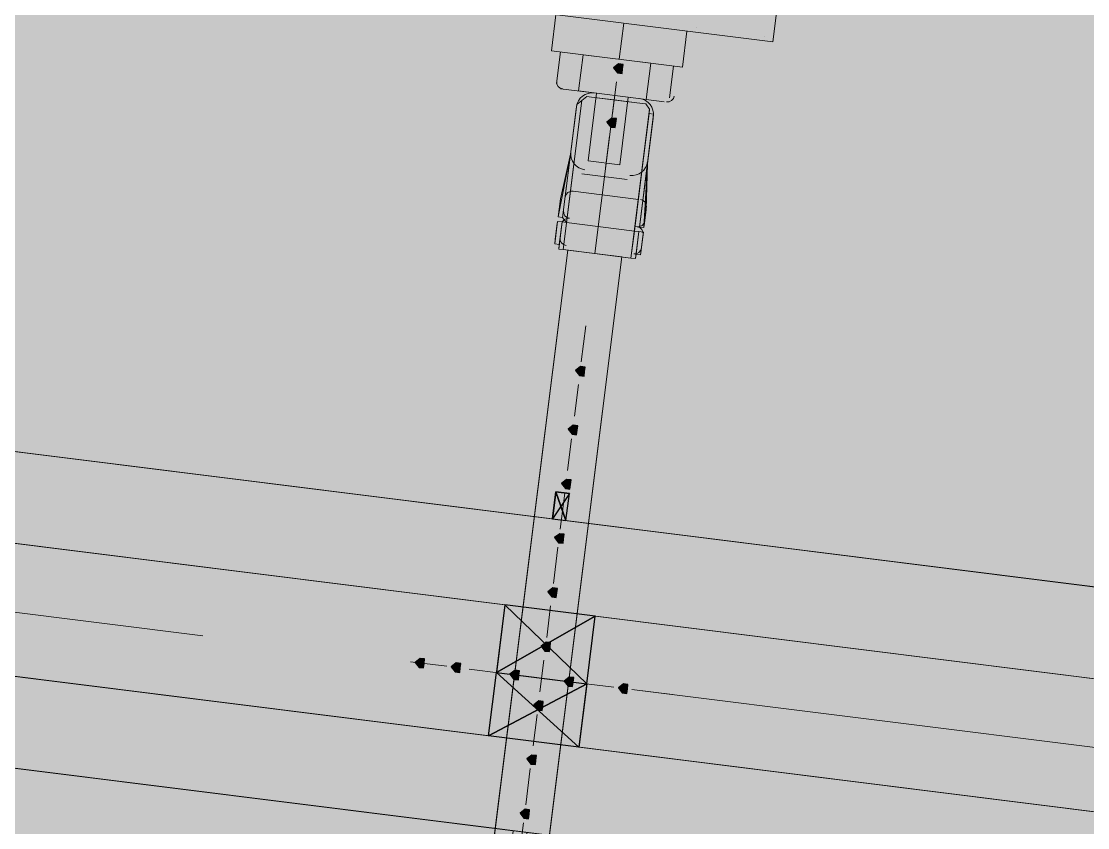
# Model space of a CAD drawing. Header units: metres. Extents: x -4 to 509425, y 7549 to 4732445.
# Drawn here: x 476046.973 to 476048.956, y 4719728.585 to 4719730.084 of the extents above; entities that cross this region are included whole.
import ezdxf

# ---------------------------------------------------------------- set-up
doc = ezdxf.new("R2010")
doc.units = ezdxf.units.M
doc.header["$LTSCALE"] = 0.01
doc.header["$MEASUREMENT"] = 0
doc.layers.get('0').update_dxf_attribs({"lineweight": 0})
doc.layers.add('_SUBESTACIÓN', color=1, linetype='Continuous')
doc.layers.add('SUBESTACION LA VID', color=253, linetype='Continuous')

# ---------------------------------------------------------------- blocks, each defined once
blk = doc.blocks.new('A$Cfff6051d')
at = {"layer": 'SUBESTACION LA VID', "transparency": 33554687}
h = blk.add_hatch(color=256, dxfattribs=at)
h.dxf.hatch_style = 2
h.paths.add_polyline_path([(476048.0911, 4719729.9957), (476048.0921, 4719730.0041), (476048.0837, 4719730.0052), (476048.0743, 4719729.9978), (476048.0816, 4719729.9884), (476048.09, 4719729.9873)])
h = blk.add_hatch(color=256, dxfattribs=at)
h.dxf.hatch_style = 2
h.paths.add_polyline_path([(476048.0784, 4719729.8949), (476048.0795, 4719729.9033), (476048.0711, 4719729.9044), (476048.0616, 4719729.897), (476048.069, 4719729.8876), (476048.0774, 4719729.8865)])
h = blk.add_hatch(color=256, dxfattribs=at)
h.dxf.hatch_style = 2
h.paths.add_polyline_path([(476048.0205, 4719729.4329), (476048.0215, 4719729.4413), (476048.0131, 4719729.4424), (476048.0037, 4719729.435), (476048.011, 4719729.4256), (476048.0194, 4719729.4245)])
h = blk.add_hatch(color=256, dxfattribs=at)
h.dxf.hatch_style = 2
h.paths.add_polyline_path([(476048.0068, 4719729.3237), (476048.0079, 4719729.3321), (476047.9995, 4719729.3331), (476047.99, 4719729.3258), (476047.9973, 4719729.3163), (476048.0057, 4719729.3153)])
h = blk.add_hatch(color=256, dxfattribs=at)
h.dxf.hatch_style = 2
h.paths.add_polyline_path([(476047.9942, 4719729.2229), (476047.9952, 4719729.2313), (476047.9868, 4719729.2323), (476047.9774, 4719729.225), (476047.9847, 4719729.2155), (476047.9931, 4719729.2145)])
h = blk.add_hatch(color=256, dxfattribs=at)
h.dxf.hatch_style = 2
h.paths.add_polyline_path([(476047.9815, 4719729.1221), (476047.9826, 4719729.1305), (476047.9742, 4719729.1315), (476047.9647, 4719729.1242), (476047.9721, 4719729.1147), (476047.9805, 4719729.1137)])
h = blk.add_hatch(color=256, dxfattribs=at)
h.dxf.hatch_style = 2
h.paths.add_polyline_path([(476047.9689, 4719729.0213), (476047.9699, 4719729.0297), (476047.9615, 4719729.0307), (476047.9521, 4719729.0234), (476047.9594, 4719729.0139), (476047.9678, 4719729.0129)])
h = blk.add_hatch(color=256, dxfattribs=at)
h.dxf.hatch_style = 2
h.paths.add_polyline_path([(476047.9563, 4719728.9205), (476047.9573, 4719728.9289), (476047.9489, 4719728.9299), (476047.9395, 4719728.9226), (476047.9468, 4719728.9131), (476047.9552, 4719728.9121)])
h = blk.add_hatch(color=256, dxfattribs=at)
h.dxf.hatch_style = 2
h.paths.add_polyline_path([(476047.7221, 4719728.8901), (476047.7231, 4719728.8985), (476047.7147, 4719728.8996), (476047.7053, 4719728.8922), (476047.7126, 4719728.8828), (476047.721, 4719728.8817)])
h = blk.add_hatch(color=256, dxfattribs=at)
h.dxf.hatch_style = 2
h.paths.add_polyline_path([(476047.7893, 4719728.8817), (476047.7903, 4719728.8901), (476047.7819, 4719728.8911), (476047.7725, 4719728.8838), (476047.7798, 4719728.8743), (476047.7882, 4719728.8733)])
h = blk.add_hatch(color=256, dxfattribs=at)
h.dxf.hatch_style = 2
h.paths.add_polyline_path([(476047.8985, 4719728.868), (476047.8995, 4719728.8764), (476047.8911, 4719728.8774), (476047.8817, 4719728.8701), (476047.889, 4719728.8606), (476047.8974, 4719728.8596)])
h = blk.add_hatch(color=256, dxfattribs=at)
h.dxf.hatch_style = 2
h.paths.add_polyline_path([(476047.9993, 4719728.8554), (476048.0003, 4719728.8638), (476047.9919, 4719728.8648), (476047.9825, 4719728.8575), (476047.9898, 4719728.848), (476047.9982, 4719728.847)])
h = blk.add_hatch(color=256, dxfattribs=at)
h.dxf.hatch_style = 2
h.paths.add_polyline_path([(476048.1001, 4719728.8427), (476048.1011, 4719728.8511), (476048.0927, 4719728.8522), (476048.0833, 4719728.8448), (476048.0906, 4719728.8354), (476048.099, 4719728.8343)])
h = blk.add_hatch(color=256, dxfattribs=at)
h.dxf.hatch_style = 2
h.paths.add_polyline_path([(476047.9426, 4719728.8113), (476047.9436, 4719728.8197), (476047.9352, 4719728.8207), (476047.9258, 4719728.8134), (476047.9331, 4719728.8039), (476047.9415, 4719728.8029)])
h = blk.add_hatch(color=256, dxfattribs=at)
h.dxf.hatch_style = 2
h.paths.add_polyline_path([(476047.9299, 4719728.7105), (476047.931, 4719728.7189), (476047.9226, 4719728.7199), (476047.9131, 4719728.7126), (476047.9205, 4719728.7031), (476047.9289, 4719728.7021)])
h = blk.add_hatch(color=256, dxfattribs=at)
h.dxf.hatch_style = 2
h.paths.add_polyline_path([(476047.9173, 4719728.6097), (476047.9183, 4719728.6181), (476047.9099, 4719728.6191), (476047.9005, 4719728.6118), (476047.9078, 4719728.6023), (476047.9162, 4719728.6013)])
at = {"layer": 'SUBESTACION LA VID', "lineweight": 15}
for p, q in [((476047.9672, 4719730.0966), (476047.9588, 4719730.0294)), ((476048.0932, 4719730.0808), (476048.0848, 4719730.0136)), ((476048.2286, 4719730.0723), (476048.2286, 4719730.0723)), ((476048.2108, 4719730.066), (476048.2024, 4719729.9988)), ((476048.3546, 4719730.0565), (476048.3546, 4719730.0565)), ((476047.9588, 4719730.0294), (476048.2024, 4719729.9988)), ((476047.9756, 4719730.0273), (476047.9682, 4719729.9685)), ((476048.1856, 4719730.0009), (476048.1782, 4719729.9421)), ((476054.4792, 4719728.3416), (476041.4671, 4719729.9729)), ((476054.4792, 4719728.3416), (476041.4671, 4719729.9729)), ((476048.0795, 4719729.9716), (476048.0721, 4719729.9128)), ((476047.9755, 4719729.959), (476048.0427, 4719729.9506)), ((476048.0427, 4719729.9506), (476048.1015, 4719729.9432)), ((476048.1173, 4719729.9327), (476048.0333, 4719729.9432)), ((476048.1015, 4719729.9432), (476048.1687, 4719729.9348)), ((476048.0049, 4719729.9212), (476047.9944, 4719729.8372)), ((476048.1372, 4719729.8193), (476048.1477, 4719729.9033)), ((476048.0669, 4719729.8708), (476048.0595, 4719729.812)), ((476047.9944, 4719729.8372), (476047.9755, 4719729.7542)), ((476048.1372, 4719729.8193), (476048.1351, 4719729.7342)), ((476048.0154, 4719729.8004), (476048.0994, 4719729.7899)), ((476054.3153, 4719728.1915), (476041.5972, 4719729.786)), ((476054.3153, 4719728.1915), (476041.5972, 4719729.786)), ((476047.9755, 4719729.7542), (476047.9723, 4719729.729)), ((476048.1204, 4719729.7531), (476047.9944, 4719729.7689)), ((476048.1319, 4719729.709), (476048.1351, 4719729.7342)), ((476047.9691, 4719729.7038), (476047.966, 4719729.6786)), ((476047.987, 4719729.7101), (476048.113, 4719729.6943)), ((476048.113, 4719729.6943), (476047.987, 4719729.7101)), ((476048.1256, 4719729.6586), (476048.1287, 4719729.6838)), ((476047.8079, 4719728.2138), (476047.9891, 4719729.6587)), ((476047.9807, 4719729.6597), (476048.1067, 4719729.6439)), ((476047.9087, 4719728.2012), (476048.0899, 4719729.646)), ((476054.2848, 4719727.9479), (476041.5667, 4719729.5424)), ((476054.2848, 4719727.9479), (476041.5667, 4719729.5424)), ((476048.0142, 4719729.4508), (476048.0226, 4719729.518)), ((476048.0016, 4719729.3499), (476048.0089, 4719729.4087)), ((476054.4065, 4719727.762), (476041.3944, 4719729.3933)), ((476054.4065, 4719727.762), (476041.3944, 4719729.3933)), ((476047.9889, 4719729.2491), (476047.9963, 4719729.3079)), ((476047.9752, 4719729.1399), (476047.9837, 4719729.2071)), ((476047.9857, 4719729.1557), (476047.9921, 4719729.2061)), ((476047.3105, 4719728.9417), (476046.0504, 4719729.0997)), ((476047.9626, 4719729.0391), (476047.971, 4719729.1063)), ((476047.8417, 4719728.7557), (476047.8723, 4719728.9993)), ((476047.8723, 4719728.9993), (476047.8417, 4719728.7557)), ((476047.95, 4719728.9383), (476047.9573, 4719728.9971)), ((476048.0097, 4719728.7346), (476048.0403, 4719728.9782)), ((476048.0403, 4719728.9782), (476048.0097, 4719728.7346)), ((476047.7641, 4719728.8848), (476047.6969, 4719728.8933)), ((476047.8649, 4719728.8722), (476047.8061, 4719728.8796)), ((476047.9373, 4719728.8375), (476047.9447, 4719728.8963)), ((476047.9657, 4719728.8596), (476047.9069, 4719728.8669)), ((476048.0749, 4719728.8459), (476048.0077, 4719728.8543)), ((476049.3685, 4719728.6837), (476048.1085, 4719728.8417)), ((476048.1841, 4719728.8322), (476048.1085, 4719728.8417)), ((476047.9247, 4719728.7367), (476047.9321, 4719728.7955)), ((476047.911, 4719728.6275), (476047.9194, 4719728.6947)), ((476047.8984, 4719728.5267), (476047.9068, 4719728.5939))]:
    blk.add_line(p, q, dxfattribs=at)
at = {"layer": 'SUBESTACION LA VID', "lineweight": 0}
for p, q in [((476048.006, 4719729.9296), (476047.9796, 4719729.7196)), ((476048.1404, 4719729.9127), (476048.114, 4719729.7027)), ((476048.1404, 4719729.9127), (476048.114, 4719729.7027)), ((476048.1372, 4719729.8193), (476048.1224, 4719729.7017)), ((476048.1372, 4719729.8193), (476048.1224, 4719729.7017)), ((476048.1372, 4719729.8193), (476048.1308, 4719729.7006)), ((476048.1372, 4719729.8193), (476048.1308, 4719729.7006)), ((476048.1372, 4719729.8193), (476048.1308, 4719729.7006)), ((476047.9755, 4719729.7542), (476047.9712, 4719729.7206)), ((476047.9755, 4719729.7542), (476047.9712, 4719729.7206)), ((476047.9755, 4719729.7542), (476047.9712, 4719729.7206)), ((476047.9755, 4719729.7542), (476047.9712, 4719729.7206)), ((476047.9755, 4719729.7542), (476047.9723, 4719729.729)), ((476047.9702, 4719729.7122), (476047.9649, 4719729.6702)), ((476047.9691, 4719729.7038), (476047.966, 4719729.6786)), ((476047.9786, 4719729.7112), (476047.9723, 4719729.6608)), ((476047.9786, 4719729.7112), (476047.9723, 4719729.6608)), ((476047.9786, 4719729.7112), (476047.9723, 4719729.6608)), ((476048.113, 4719729.6943), (476048.1067, 4719729.6439)), ((476048.1214, 4719729.6933), (476048.1151, 4719729.6429)), ((476048.1287, 4719729.6838), (476048.1256, 4719729.6586)), ((476043.9956, 4719729.6559), (476047.9605, 4719729.1588)), ((476047.8723, 4719728.9993), (476045.2262, 4719729.331)), ((476045.2262, 4719729.331), (476047.8723, 4719728.9993)), ((476047.9605, 4719729.1588), (476051.9339, 4719728.6607)), ((476051.9507, 4719728.6586), (476047.9605, 4719729.1588)), ((476045.1956, 4719729.0874), (476047.8417, 4719728.7557)), ((476047.8417, 4719728.7557), (476045.1956, 4719729.0874)), ((476043.9229, 4719729.0763), (476047.8879, 4719728.5792)), ((476047.8723, 4719728.9993), (476049.1911, 4719728.8339)), ((476047.8723, 4719728.9993), (476049.1911, 4719728.8339)), ((476047.8417, 4719728.7557), (476049.1606, 4719728.5903)), ((476047.8417, 4719728.7557), (476049.1606, 4719728.5903))]:
    blk.add_line(p, q, dxfattribs=at)
at = {"layer": 'SUBESTACION LA VID', "lineweight": 15}
for points in [[(476048.3704, 4719730.046), (476048.4399, 4719730.6004), (476047.8855, 4719730.67), (476047.816, 4719730.1155), (476048.3704, 4719730.046)], [(476048.0091, 4719729.9548), (476048.0176, 4719730.022), (476048.1436, 4719730.0062), (476048.1351, 4719729.939), (476048.0091, 4719729.9548)], [(476051.9339, 4719728.6607), (476047.9857, 4719729.1557), (476047.9921, 4719729.2061), (476047.9669, 4719729.2092), (476047.9605, 4719729.1588), (476044.0124, 4719729.6538)], [(476044.0669, 4719729.4763), (476045.2262, 4719729.331), (476045.2104, 4719729.205), (476045.3784, 4719729.1839), (476045.3942, 4719729.3099), (476046.545, 4719729.1657), (476046.5292, 4719729.0397), (476046.6972, 4719729.0186), (476046.713, 4719729.1446), (476047.8723, 4719728.9993), (476047.8565, 4719728.8733), (476048.0245, 4719728.8522), (476048.0403, 4719728.9782), (476049.1911, 4719728.8339)], [(476051.9339, 4719728.6607), (476047.9857, 4719729.1557), (476047.9921, 4719729.2061), (476047.9669, 4719729.2092), (476047.9605, 4719729.1588), (476044.0124, 4719729.6538)], [(476044.0669, 4719729.4763), (476045.2262, 4719729.331), (476045.2104, 4719729.205), (476045.3784, 4719729.1839), (476045.3942, 4719729.3099), (476046.545, 4719729.1657), (476046.5292, 4719729.0397), (476046.6972, 4719729.0186), (476046.713, 4719729.1446), (476047.8723, 4719728.9993), (476047.8565, 4719728.8733), (476048.0245, 4719728.8522), (476048.0403, 4719728.9782), (476049.1911, 4719728.8339)], [(476048.0427, 4719729.9506), (476048.0269, 4719729.8246), (476048.0857, 4719729.8172), (476048.1015, 4719729.9432)], [(476048.0049, 4719729.9212), (476048.006, 4719729.9296), (476048.0154, 4719729.9369), (476048.0249, 4719729.9443), (476048.0333, 4719729.9432), (476048.0753, 4719729.938), (476048.0395, 4719729.6524), (476047.9807, 4719729.6597), (476047.9723, 4719729.6608), (476047.9733, 4719729.6692), (476047.9649, 4719729.6702), (476047.966, 4719729.6786), (476047.9691, 4719729.7038), (476047.9702, 4719729.7122), (476047.9786, 4719729.7112), (476047.987, 4719729.7101), (476047.9796, 4719729.7196), (476047.9712, 4719729.7206), (476047.9723, 4719729.729), (476047.9755, 4719729.7542), (476047.9944, 4719729.8372), (476048.0049, 4719729.9212)], [(476048.1477, 4719729.9033), (476048.1488, 4719729.9117), (476048.1404, 4719729.9127), (476048.1414, 4719729.9211), (476048.1341, 4719729.9306), (476048.1173, 4719729.9327), (476048.0753, 4719729.938), (476048.0395, 4719729.6524), (476048.1067, 4719729.6439), (476048.1151, 4719729.6429), (476048.1161, 4719729.6513), (476048.1245, 4719729.6502), (476048.1256, 4719729.6586), (476048.1287, 4719729.6838), (476048.1298, 4719729.6922), (476048.1214, 4719729.6933), (476048.113, 4719729.6943), (476048.114, 4719729.7027), (476048.1224, 4719729.7017), (476048.1308, 4719729.7006), (476048.1319, 4719729.709), (476048.1351, 4719729.7342), (476048.1372, 4719729.8193), (476048.1477, 4719729.9033)], [(476051.8612, 4719728.0811), (476047.9131, 4719728.5761), (476047.9068, 4719728.5257), (476047.8816, 4719728.5288), (476047.8879, 4719728.5792), (476043.9397, 4719729.0742)], [(476044.0364, 4719729.2327), (476045.1956, 4719729.0874), (476045.2104, 4719729.205), (476045.3784, 4719729.1839), (476045.3636, 4719729.0663), (476046.5145, 4719728.9221), (476046.5292, 4719729.0397), (476046.6972, 4719729.0186), (476046.6825, 4719728.901), (476047.8417, 4719728.7557), (476047.8565, 4719728.8733), (476048.0245, 4719728.8522), (476048.0097, 4719728.7346), (476049.1606, 4719728.5903)], [(476051.8612, 4719728.0811), (476047.9131, 4719728.5761), (476047.9068, 4719728.5257), (476047.8816, 4719728.5288), (476047.8879, 4719728.5792), (476043.9397, 4719729.0742)], [(476044.0364, 4719729.2327), (476045.1956, 4719729.0874), (476045.2104, 4719729.205), (476045.3784, 4719729.1839), (476045.3636, 4719729.0663), (476046.5145, 4719728.9221), (476046.5292, 4719729.0397), (476046.6972, 4719729.0186), (476046.6825, 4719728.901), (476047.8417, 4719728.7557), (476047.8565, 4719728.8733), (476048.0245, 4719728.8522), (476048.0097, 4719728.7346), (476049.1606, 4719728.5903)], [(476047.8079, 4719728.2138), (476047.9087, 4719728.2012), (476048.0899, 4719729.646), (476047.9891, 4719729.6587), (476047.8079, 4719728.2138)], [(476047.9605, 4719729.1588), (476047.9669, 4719729.2092), (476047.9921, 4719729.2061)], [(476047.9605, 4719729.1588), (476047.9669, 4719729.2092), (476047.9921, 4719729.2061), (476047.9857, 4719729.1557)]]:
    blk.add_lwpolyline(points, dxfattribs=at)
at = {"layer": 'SUBESTACION LA VID'}
for points in [[(476048.0911, 4719729.9957), (476048.0921, 4719730.0041), (476048.0837, 4719730.0052), (476048.0743, 4719729.9978), (476048.0816, 4719729.9884), (476048.09, 4719729.9873)], [(476048.0784, 4719729.8949), (476048.0795, 4719729.9033), (476048.0711, 4719729.9044), (476048.0616, 4719729.897), (476048.069, 4719729.8876), (476048.0774, 4719729.8865)], [(476048.0205, 4719729.4329), (476048.0215, 4719729.4413), (476048.0131, 4719729.4424), (476048.0037, 4719729.435), (476048.011, 4719729.4256), (476048.0194, 4719729.4245)], [(476048.0068, 4719729.3237), (476048.0079, 4719729.3321), (476047.9995, 4719729.3331), (476047.99, 4719729.3258), (476047.9973, 4719729.3163), (476048.0057, 4719729.3153)], [(476047.9942, 4719729.2229), (476047.9952, 4719729.2313), (476047.9868, 4719729.2323), (476047.9774, 4719729.225), (476047.9847, 4719729.2155), (476047.9931, 4719729.2145)], [(476047.9605, 4719729.1588), (476047.9857, 4719729.1557), (476047.9669, 4719729.2092)], [(476047.9857, 4719729.1557), (476047.9921, 4719729.2061), (476047.9669, 4719729.2092)], [(476047.9815, 4719729.1221), (476047.9826, 4719729.1305), (476047.9742, 4719729.1315), (476047.9647, 4719729.1242), (476047.9721, 4719729.1147), (476047.9805, 4719729.1137)], [(476047.9689, 4719729.0213), (476047.9699, 4719729.0297), (476047.9615, 4719729.0307), (476047.9521, 4719729.0234), (476047.9594, 4719729.0139), (476047.9678, 4719729.0129)], [(476047.8565, 4719728.8733), (476048.0245, 4719728.8522), (476047.8723, 4719728.9993)], [(476047.8723, 4719728.9993), (476047.8565, 4719728.8733), (476048.0403, 4719728.9782)], [(476048.0245, 4719728.8522), (476048.0403, 4719728.9782), (476047.8723, 4719728.9993)], [(476048.0403, 4719728.9782), (476047.8565, 4719728.8733), (476048.0245, 4719728.8522)], [(476047.9563, 4719728.9205), (476047.9573, 4719728.9289), (476047.9489, 4719728.9299), (476047.9395, 4719728.9226), (476047.9468, 4719728.9131), (476047.9552, 4719728.9121)], [(476047.7221, 4719728.8901), (476047.7231, 4719728.8985), (476047.7147, 4719728.8996), (476047.7053, 4719728.8922), (476047.7126, 4719728.8828), (476047.721, 4719728.8817)], [(476047.7893, 4719728.8817), (476047.7903, 4719728.8901), (476047.7819, 4719728.8911), (476047.7725, 4719728.8838), (476047.7798, 4719728.8743), (476047.7882, 4719728.8733)], [(476047.8417, 4719728.7557), (476047.8565, 4719728.8733), (476048.0097, 4719728.7346)], [(476047.8565, 4719728.8733), (476048.0245, 4719728.8522), (476047.8417, 4719728.7557)], [(476048.0097, 4719728.7346), (476047.8565, 4719728.8733), (476048.0245, 4719728.8522)], [(476047.8985, 4719728.868), (476047.8995, 4719728.8764), (476047.8911, 4719728.8774), (476047.8817, 4719728.8701), (476047.889, 4719728.8606), (476047.8974, 4719728.8596)], [(476047.9993, 4719728.8554), (476048.0003, 4719728.8638), (476047.9919, 4719728.8648), (476047.9825, 4719728.8575), (476047.9898, 4719728.848), (476047.9982, 4719728.847)], [(476048.0245, 4719728.8522), (476048.0097, 4719728.7346), (476047.8417, 4719728.7557)], [(476048.1001, 4719728.8427), (476048.1011, 4719728.8511), (476048.0927, 4719728.8522), (476048.0833, 4719728.8448), (476048.0906, 4719728.8354), (476048.099, 4719728.8343)], [(476047.9426, 4719728.8113), (476047.9436, 4719728.8197), (476047.9352, 4719728.8207), (476047.9258, 4719728.8134), (476047.9331, 4719728.8039), (476047.9415, 4719728.8029)], [(476047.9299, 4719728.7105), (476047.931, 4719728.7189), (476047.9226, 4719728.7199), (476047.9131, 4719728.7126), (476047.9205, 4719728.7031), (476047.9289, 4719728.7021)], [(476047.9173, 4719728.6097), (476047.9183, 4719728.6181), (476047.9099, 4719728.6191), (476047.9005, 4719728.6118), (476047.9078, 4719728.6023), (476047.9162, 4719728.6013)]]:
    blk.add_lwpolyline(points, close=True, dxfattribs=at)
at = {"layer": 'SUBESTACION LA VID', "lineweight": 0}
for points in [[(476048.0911, 4719729.9957), (476048.0921, 4719730.0041), (476048.0837, 4719730.0052), (476048.0743, 4719729.9978), (476048.0816, 4719729.9884), (476048.09, 4719729.9873)], [(476048.0784, 4719729.8949), (476048.0795, 4719729.9033), (476048.0711, 4719729.9044), (476048.0616, 4719729.897), (476048.069, 4719729.8876), (476048.0774, 4719729.8865)], [(476048.0205, 4719729.4329), (476048.0215, 4719729.4413), (476048.0131, 4719729.4424), (476048.0037, 4719729.435), (476048.011, 4719729.4256), (476048.0194, 4719729.4245)], [(476048.0068, 4719729.3237), (476048.0079, 4719729.3321), (476047.9995, 4719729.3331), (476047.99, 4719729.3258), (476047.9973, 4719729.3163), (476048.0057, 4719729.3153)], [(476047.9942, 4719729.2229), (476047.9952, 4719729.2313), (476047.9868, 4719729.2323), (476047.9774, 4719729.225), (476047.9847, 4719729.2155), (476047.9931, 4719729.2145)], [(476047.9605, 4719729.1588), (476047.9857, 4719729.1557), (476047.9669, 4719729.2092)], [(476047.9857, 4719729.1557), (476047.9921, 4719729.2061), (476047.9669, 4719729.2092)], [(476047.9815, 4719729.1221), (476047.9826, 4719729.1305), (476047.9742, 4719729.1315), (476047.9647, 4719729.1242), (476047.9721, 4719729.1147), (476047.9805, 4719729.1137)], [(476047.9689, 4719729.0213), (476047.9699, 4719729.0297), (476047.9615, 4719729.0307), (476047.9521, 4719729.0234), (476047.9594, 4719729.0139), (476047.9678, 4719729.0129)], [(476047.8565, 4719728.8733), (476048.0245, 4719728.8522), (476047.8723, 4719728.9993)], [(476047.8723, 4719728.9993), (476047.8565, 4719728.8733), (476048.0403, 4719728.9782)], [(476048.0245, 4719728.8522), (476048.0403, 4719728.9782), (476047.8723, 4719728.9993)], [(476048.0403, 4719728.9782), (476047.8565, 4719728.8733), (476048.0245, 4719728.8522)], [(476047.9563, 4719728.9205), (476047.9573, 4719728.9289), (476047.9489, 4719728.9299), (476047.9395, 4719728.9226), (476047.9468, 4719728.9131), (476047.9552, 4719728.9121)], [(476047.7221, 4719728.8901), (476047.7231, 4719728.8985), (476047.7147, 4719728.8996), (476047.7053, 4719728.8922), (476047.7126, 4719728.8828), (476047.721, 4719728.8817)], [(476047.7893, 4719728.8817), (476047.7903, 4719728.8901), (476047.7819, 4719728.8911), (476047.7725, 4719728.8838), (476047.7798, 4719728.8743), (476047.7882, 4719728.8733)], [(476047.8417, 4719728.7557), (476047.8565, 4719728.8733), (476048.0097, 4719728.7346)], [(476047.8565, 4719728.8733), (476048.0245, 4719728.8522), (476047.8417, 4719728.7557)], [(476048.0097, 4719728.7346), (476047.8565, 4719728.8733), (476048.0245, 4719728.8522)], [(476047.8985, 4719728.868), (476047.8995, 4719728.8764), (476047.8911, 4719728.8774), (476047.8817, 4719728.8701), (476047.889, 4719728.8606), (476047.8974, 4719728.8596)], [(476047.9993, 4719728.8554), (476048.0003, 4719728.8638), (476047.9919, 4719728.8648), (476047.9825, 4719728.8575), (476047.9898, 4719728.848), (476047.9982, 4719728.847)], [(476048.0245, 4719728.8522), (476048.0097, 4719728.7346), (476047.8417, 4719728.7557)], [(476048.1001, 4719728.8427), (476048.1011, 4719728.8511), (476048.0927, 4719728.8522), (476048.0833, 4719728.8448), (476048.0906, 4719728.8354), (476048.099, 4719728.8343)], [(476047.9426, 4719728.8113), (476047.9436, 4719728.8197), (476047.9352, 4719728.8207), (476047.9258, 4719728.8134), (476047.9331, 4719728.8039), (476047.9415, 4719728.8029)], [(476047.9299, 4719728.7105), (476047.931, 4719728.7189), (476047.9226, 4719728.7199), (476047.9131, 4719728.7126), (476047.9205, 4719728.7031), (476047.9289, 4719728.7021)], [(476047.9173, 4719728.6097), (476047.9183, 4719728.6181), (476047.9099, 4719728.6191), (476047.9005, 4719728.6118), (476047.9078, 4719728.6023), (476047.9162, 4719728.6013)]]:
    blk.add_lwpolyline(points, close=True, dxfattribs=at)
for points in [[(476041.6183, 4719729.954), (476051.9507, 4719728.6586), (476043.9956, 4719729.6559)], [(476041.6183, 4719729.954), (476051.9507, 4719728.6586), (476043.9956, 4719729.6559)], [(476047.9807, 4719729.6597), (476048.0154, 4719729.9369), (476047.987, 4719729.7101)], [(476047.9796, 4719729.7196), (476048.006, 4719729.9296), (476047.9944, 4719729.8372)], [(476048.006, 4719729.9296), (476047.9796, 4719729.7196), (476048.006, 4719729.9296)], [(476048.1067, 4719729.6439), (476048.1414, 4719729.9211), (476048.113, 4719729.6943), (476048.1067, 4719729.6439)], [(476048.1488, 4719729.9117), (476048.1224, 4719729.7017), (476048.1488, 4719729.9117), (476048.1372, 4719729.8193)], [(476047.9712, 4719729.7206), (476047.9944, 4719729.8372), (476047.9796, 4719729.7196)], [(476048.1372, 4719729.8193), (476048.1319, 4719729.709), (476048.1351, 4719729.7342)], [(476047.9755, 4719729.7542), (476047.9723, 4719729.729), (476047.9755, 4719729.7542)], [(476047.9755, 4719729.7542), (476047.9723, 4719729.729), (476047.9755, 4719729.7542)], [(476048.1351, 4719729.7342), (476048.1319, 4719729.709), (476048.1351, 4719729.7342)], [(476048.1351, 4719729.7342), (476048.1319, 4719729.709), (476048.1351, 4719729.7342)], [(476047.9691, 4719729.7038), (476047.9649, 4719729.6702), (476047.9702, 4719729.7122)], [(476047.9702, 4719729.7122), (476047.9649, 4719729.6702), (476047.9702, 4719729.7122)], [(476047.9702, 4719729.7122), (476047.9649, 4719729.6702), (476047.9702, 4719729.7122)], [(476047.966, 4719729.6786), (476047.9691, 4719729.7038), (476047.9649, 4719729.6702), (476047.9691, 4719729.7038)], [(476047.9691, 4719729.7038), (476047.966, 4719729.6786), (476047.9691, 4719729.7038)], [(476047.9786, 4719729.7112), (476047.9733, 4719729.6692), (476047.9786, 4719729.7112)], [(476048.1214, 4719729.6933), (476048.1151, 4719729.6429), (476048.1214, 4719729.6933), (476048.1161, 4719729.6513)], [(476048.1214, 4719729.6933), (476048.1161, 4719729.6513), (476048.1214, 4719729.6933)], [(476048.1298, 4719729.6922), (476048.1245, 4719729.6502), (476048.1298, 4719729.6922)], [(476048.1298, 4719729.6922), (476048.1245, 4719729.6502), (476048.1287, 4719729.6838), (476048.1245, 4719729.6502)], [(476048.1287, 4719729.6838), (476048.1256, 4719729.6586), (476048.1287, 4719729.6838)], [(476048.1287, 4719729.6838), (476048.1256, 4719729.6586), (476048.1287, 4719729.6838)], [(476051.9507, 4719728.6586), (476047.9857, 4719729.1557), (476043.9956, 4719729.6559), (476047.9605, 4719729.1588)], [(476041.5456, 4719729.3743), (476051.878, 4719728.079), (476043.9229, 4719729.0763)], [(476041.5456, 4719729.3743), (476051.878, 4719728.079), (476043.9229, 4719729.0763)], [(476046.545, 4719729.1657), (476047.8723, 4719728.9993), (476045.3942, 4719729.3099)], [(476051.878, 4719728.079), (476047.9131, 4719728.5761), (476043.9229, 4719729.0763), (476047.8879, 4719728.5792)], [(476046.5145, 4719728.9221), (476047.8417, 4719728.7557), (476045.3636, 4719729.0663)]]:
    blk.add_lwpolyline(points, dxfattribs=at)
at = {"layer": 'SUBESTACION LA VID', "lineweight": 15}
for points in [[(476047.9687, 4719729.9727), (476047.9678, 4719729.9657), (476047.9728, 4719729.9594), (476047.9797, 4719729.9585)], [(476048.0385, 4719729.9511), (476048.0223, 4719729.9531), (476048.0075, 4719729.9416), (476048.0054, 4719729.9254)], [(476048.1482, 4719729.9075), (476048.1503, 4719729.9237), (476048.1388, 4719729.9385), (476048.1225, 4719729.9406)], [(476048.1729, 4719729.9343), (476048.1799, 4719729.9334), (476048.1862, 4719729.9383), (476048.1871, 4719729.9453)], [(476047.9949, 4719729.8414), (476047.9929, 4719729.8252), (476048.0044, 4719729.8103), (476048.0206, 4719729.8083)], [(476048.1046, 4719729.7978), (476048.1209, 4719729.7957), (476048.1357, 4719729.8073), (476048.1377, 4719729.8235)], [(476047.9986, 4719729.7684), (476047.9916, 4719729.7693), (476047.9853, 4719729.7643), (476047.9844, 4719729.7574)], [(476048.1356, 4719729.7384), (476048.1365, 4719729.7454), (476048.1315, 4719729.7517), (476048.1246, 4719729.7526)], [(476047.9812, 4719729.7322), (476047.9803, 4719729.7252), (476047.9853, 4719729.7189), (476047.9922, 4719729.718)], [(476047.9922, 4719729.718), (476047.9853, 4719729.7189), (476047.9789, 4719729.7139), (476047.9781, 4719729.707)], [(476048.1182, 4719729.7022), (476048.1252, 4719729.7013), (476048.1316, 4719729.7063), (476048.1324, 4719729.7132)], [(476048.1293, 4719729.688), (476048.1301, 4719729.695), (476048.1252, 4719729.7013), (476048.1182, 4719729.7022)], [(476047.9749, 4719729.6818), (476047.974, 4719729.6748), (476047.979, 4719729.6685), (476047.9859, 4719729.6676)], [(476048.1119, 4719729.6518), (476048.1189, 4719729.6509), (476048.1252, 4719729.6559), (476048.1261, 4719729.6628)]]:
    blk.add_open_spline(points, degree=3, dxfattribs=at)
at = {"layer": 'SUBESTACION LA VID'}
for points in [[(476047.9605, 4719729.1588), (476047.9605, 4719729.1588), (476047.9921, 4719729.2061), (476047.9921, 4719729.2061), (476047.9921, 4719729.2061), (476047.9669, 4719729.2092), (476047.9669, 4719729.2092), (476047.9669, 4719729.2092), (476047.9605, 4719729.1588), (476047.9605, 4719729.1588)], [(476047.9857, 4719729.1557), (476047.9857, 4719729.1557), (476047.9605, 4719729.1588), (476047.9605, 4719729.1588), (476047.9605, 4719729.1588), (476047.9921, 4719729.2061), (476047.9921, 4719729.2061), (476047.9921, 4719729.2061), (476047.9857, 4719729.1557), (476047.9857, 4719729.1557)]]:
    blk.add_open_spline(points, degree=3, knots=[0, 0, 0, 0, 1, 1, 1, 2, 2, 2, 3, 3, 3, 3], dxfattribs=at)
at = {"layer": 'SUBESTACION LA VID', "lineweight": 0}
for points in [[(476047.9605, 4719729.1588), (476047.9605, 4719729.1588), (476047.9921, 4719729.2061), (476047.9921, 4719729.2061), (476047.9921, 4719729.2061), (476047.9669, 4719729.2092), (476047.9669, 4719729.2092), (476047.9669, 4719729.2092), (476047.9605, 4719729.1588), (476047.9605, 4719729.1588)], [(476047.9857, 4719729.1557), (476047.9857, 4719729.1557), (476047.9605, 4719729.1588), (476047.9605, 4719729.1588), (476047.9605, 4719729.1588), (476047.9921, 4719729.2061), (476047.9921, 4719729.2061), (476047.9921, 4719729.2061), (476047.9857, 4719729.1557), (476047.9857, 4719729.1557)]]:
    blk.add_open_spline(points, degree=3, knots=[0, 0, 0, 0, 1, 1, 1, 2, 2, 2, 3, 3, 3, 3], dxfattribs=at)

msp = doc.modelspace()

# ---------------------------------------------------------------- hatches: boundary and pattern name
at = {"layer": '_SUBESTACIÓN', "transparency": 33554559}
h = msp.add_hatch(color=1, dxfattribs=at)
h.dxf.hatch_style = 1
h.paths.add_polyline_path([(475968.6399, 4719805.825), (476089.9386, 4719790.615), (476078.1686, 4719696.74), (475956.8686, 4719711.9502)])

# ---------------------------------------------------------------- block references
at = {"linetype": 'Continuous'}
msp.add_blockref('A$Cfff6051d', (0, 0), dxfattribs=at)

doc.saveas('drawing.dxf')
